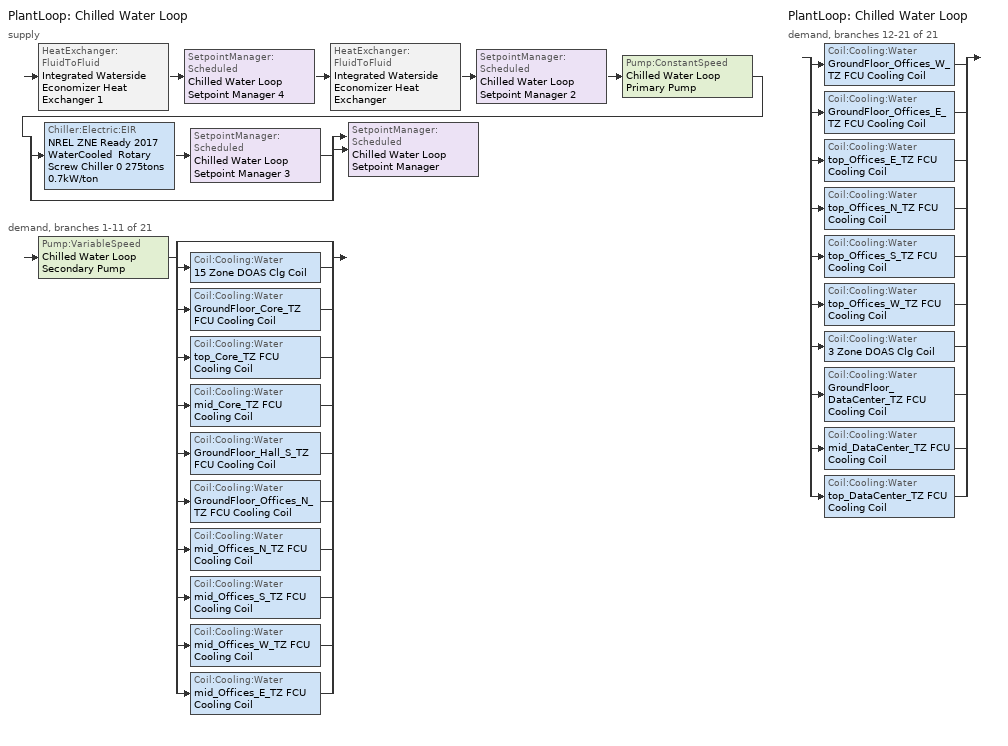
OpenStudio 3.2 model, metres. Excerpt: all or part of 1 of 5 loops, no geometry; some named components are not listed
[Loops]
PlantLoop 'Chilled Water Loop'
 supply: HeatExchanger:FluidToFluid 'Integrated Waterside Economizer Heat Exchanger 1' > SetpointManager:Scheduled 'Chilled Water Loop Setpoint Manager 4' > HeatExchanger:FluidToFluid 'Integrated Waterside Economizer Heat Exchanger' > SetpointManager:Scheduled 'Chilled Water Loop Setpoint Manager 2' > Pump:ConstantSpeed 'Chilled Water Loop Primary Pump' > split
  | Chiller:Electric:EIR 'NREL ZNE Ready 2017 WaterCooled  Rotary Screw Chiller 0 275tons 0.7kW/ton' > SetpointManager:Scheduled 'Chilled Water Loop Setpoint Manager 3'
  | bypass
  join > SetpointManager:Scheduled 'Chilled Water Loop Setpoint Manager'
 demand, branches 1-11 of 21: Pump:VariableSpeed 'Chilled Water Loop Secondary Pump' > split
  | bypass
  | Coil:Cooling:Water '15 Zone DOAS Clg Coil'
  | Coil:Cooling:Water 'GroundFloor_Core_TZ FCU Cooling Coil'
  | Coil:Cooling:Water 'top_Core_TZ FCU Cooling Coil'
  | Coil:Cooling:Water 'mid_Core_TZ FCU Cooling Coil'
  | Coil:Cooling:Water 'GroundFloor_Hall_S_TZ FCU Cooling Coil'
  | Coil:Cooling:Water 'GroundFloor_Offices_N_TZ FCU Cooling Coil'
  | Coil:Cooling:Water 'mid_Offices_N_TZ FCU Cooling Coil'
  | Coil:Cooling:Water 'mid_Offices_S_TZ FCU Cooling Coil'
  | Coil:Cooling:Water 'mid_Offices_W_TZ FCU Cooling Coil'
  | Coil:Cooling:Water 'mid_Offices_E_TZ FCU Cooling Coil'
PlantLoop 'Chilled Water Loop'
 demand, branches 12-21 of 21: split
  | Coil:Cooling:Water 'GroundFloor_Offices_W_TZ FCU Cooling Coil'
  | Coil:Cooling:Water 'GroundFloor_Offices_E_TZ FCU Cooling Coil'
  | Coil:Cooling:Water 'top_Offices_E_TZ FCU Cooling Coil'
  | Coil:Cooling:Water 'top_Offices_N_TZ FCU Cooling Coil'
  | Coil:Cooling:Water 'top_Offices_S_TZ FCU Cooling Coil'
  | Coil:Cooling:Water 'top_Offices_W_TZ FCU Cooling Coil'
  | Coil:Cooling:Water '3 Zone DOAS Clg Coil'
  | Coil:Cooling:Water 'GroundFloor_DataCenter_TZ FCU Cooling Coil'
  | Coil:Cooling:Water 'mid_DataCenter_TZ FCU Cooling Coil'
  | Coil:Cooling:Water 'top_DataCenter_TZ FCU Cooling Coil'
[PlantLoop]
Chilled Water Loop: Glycol Concentration=0; Maximum Loop Temperature {C}=40; Minimum Loop Temperature {C}=1; Plant Loop Volume {m3}=Autocalculate; Load Distribution Scheme=Optimal; Common Pipe Simulation=CommonPipe
[Sizing:Plant]
Chilled Water Loop: Loop Type=Cooling; Design Loop Exit Temperature {C}=6.66667; Loop Design Temperature Difference {deltaC}=5.61111; Sizing Option=NonCoincident; Zone Timesteps in Averaging Window=1; Coincident Sizing Factor Mode=None
[SetpointManager:Scheduled] Control Variable=Temperature; Schedule=Chilled Water Loop Temp - 44F
Name | Setpoint Node or NodeList
Chilled Water Loop Setpoint Manager | Chilled Water Loop Supply Outlet Node
Chilled Water Loop Setpoint Manager 2 | Chilled Water Loop Primary Pump Inlet Water Node
Chilled Water Loop Setpoint Manager 3 | NREL ZNE Ready 2017 WaterCooled  Rotary Screw Chiller 0 Supply Outlet Water Node
Chilled Water Loop Setpoint Manager 4
[Pump:VariableSpeed]
Chilled Water Loop Secondary Pump: Rated Pump Head {Pa}=134508; Motor Efficiency=0.917; Fraction of Motor Inefficiencies to Fluid Stream=0; Coefficient 1 of the Part Load Performance Curve=0; Coefficient 2 of the Part Load Performance Curve=0.0205; Coefficient 3 of the Part Load Performance Curve=0.4101; Coefficient 4 of the Part Load Performance Curve=0.5753; Pump Control Type=Intermittent; Skin Loss Radiative Fraction=0.5; Design Power Sizing Method=PowerPerFlowPerPressure; Design Electric Power per Unit Flow Rate {W/(m3/s)}=348701.1; Design Shaft Power per Unit Flow Rate per Unit Head {W-s/m3-Pa}=1.28205; Design Minimum Flow Rate Fraction=0
[Pump:ConstantSpeed]
Chilled Water Loop Primary Pump: Rated Flow Rate {m3/s}=autosize; Rated Pump Head {Pa}=44836; Rated Power Consumption {W}=autosize; Motor Efficiency=0.895; Fraction of Motor Inefficiencies to Fluid Stream=0; Pump Control Type=Intermittent; Design Power Sizing Method=PowerPerFlowPerPressure; Design Electric Power per Unit Flow Rate {W/(m3/s)}=348701.1; Design Shaft Power per Unit Flow Rate per Unit Head {W-s/m3-Pa}=1.28205
[Controller:WaterCoil] Action=Reverse; Minimum Actuated Flow {m3/s}=0
Name | Water Coil
15 Zone DOAS Clg Coil Controller | 15 Zone DOAS Clg Coil
GroundFloor_Core_TZ FCU Cooling Coil Controller | GroundFloor_Core_TZ FCU Cooling Coil
top_Core_TZ FCU Cooling Coil Controller | top_Core_TZ FCU Cooling Coil
mid_Core_TZ FCU Cooling Coil Controller | mid_Core_TZ FCU Cooling Coil
GroundFloor_Hall_S_TZ FCU Cooling Coil Controller | GroundFloor_Hall_S_TZ FCU Cooling Coil
GroundFloor_Offices_N_TZ FCU Cooling Coil Controller | GroundFloor_Offices_N_TZ FCU Cooling Coil
mid_Offices_N_TZ FCU Cooling Coil Controller | mid_Offices_N_TZ FCU Cooling Coil
mid_Offices_S_TZ FCU Cooling Coil Controller | mid_Offices_S_TZ FCU Cooling Coil
mid_Offices_W_TZ FCU Cooling Coil Controller | mid_Offices_W_TZ FCU Cooling Coil
mid_Offices_E_TZ FCU Cooling Coil Controller | mid_Offices_E_TZ FCU Cooling Coil
GroundFloor_Offices_W_TZ FCU Cooling Coil Controller | GroundFloor_Offices_W_TZ FCU Cooling Coil
GroundFloor_Offices_E_TZ FCU Cooling Coil Controller | GroundFloor_Offices_E_TZ FCU Cooling Coil
top_Offices_E_TZ FCU Cooling Coil Controller | top_Offices_E_TZ FCU Cooling Coil
top_Offices_N_TZ FCU Cooling Coil Controller | top_Offices_N_TZ FCU Cooling Coil
top_Offices_S_TZ FCU Cooling Coil Controller | top_Offices_S_TZ FCU Cooling Coil
top_Offices_W_TZ FCU Cooling Coil Controller | top_Offices_W_TZ FCU Cooling Coil
3 Zone DOAS Clg Coil Controller | 3 Zone DOAS Clg Coil
GroundFloor_DataCenter_TZ FCU Cooling Coil Controller | GroundFloor_DataCenter_TZ FCU Cooling Coil
mid_DataCenter_TZ FCU Cooling Coil Controller | mid_DataCenter_TZ FCU Cooling Coil
top_DataCenter_TZ FCU Cooling Coil Controller | top_DataCenter_TZ FCU Cooling Coil
[Coil:Cooling:Water] Availability Schedule=Always On Discrete; Design Inlet Water Temperature {C}=Autosize; Heat Exchanger Configuration=CrossFlow
15 Zone DOAS Clg Coil; GroundFloor_Core_TZ FCU Cooling Coil; top_Core_TZ FCU Cooling Coil; mid_Core_TZ FCU Cooling Coil; GroundFloor_Hall_S_TZ FCU Cooling Coil; GroundFloor_Offices_N_TZ FCU Cooling Coil; mid_Offices_N_TZ FCU Cooling Coil; mid_Offices_S_TZ FCU Cooling Coil; mid_Offices_W_TZ FCU Cooling Coil; mid_Offices_E_TZ FCU Cooling Coil; GroundFloor_Offices_W_TZ FCU Cooling Coil; GroundFloor_Offices_E_TZ FCU Cooling Coil; top_Offices_E_TZ FCU Cooling Coil; top_Offices_N_TZ FCU Cooling Coil; top_Offices_S_TZ FCU Cooling Coil; top_Offices_W_TZ FCU Cooling Coil; 3 Zone DOAS Clg Coil; GroundFloor_DataCenter_TZ FCU Cooling Coil; mid_DataCenter_TZ FCU Cooling Coil; top_DataCenter_TZ FCU Cooling Coil
[Schedule:Constant]
Always On Discrete: Value=1
[Schedule:Day]
Chilled Water Loop Temp - 44F Default: 24, 0, 6.66667
[Schedule:Ruleset]
Chilled Water Loop Temp - 44F: Default Day Schedule=Chilled Water Loop Temp - 44F Default
